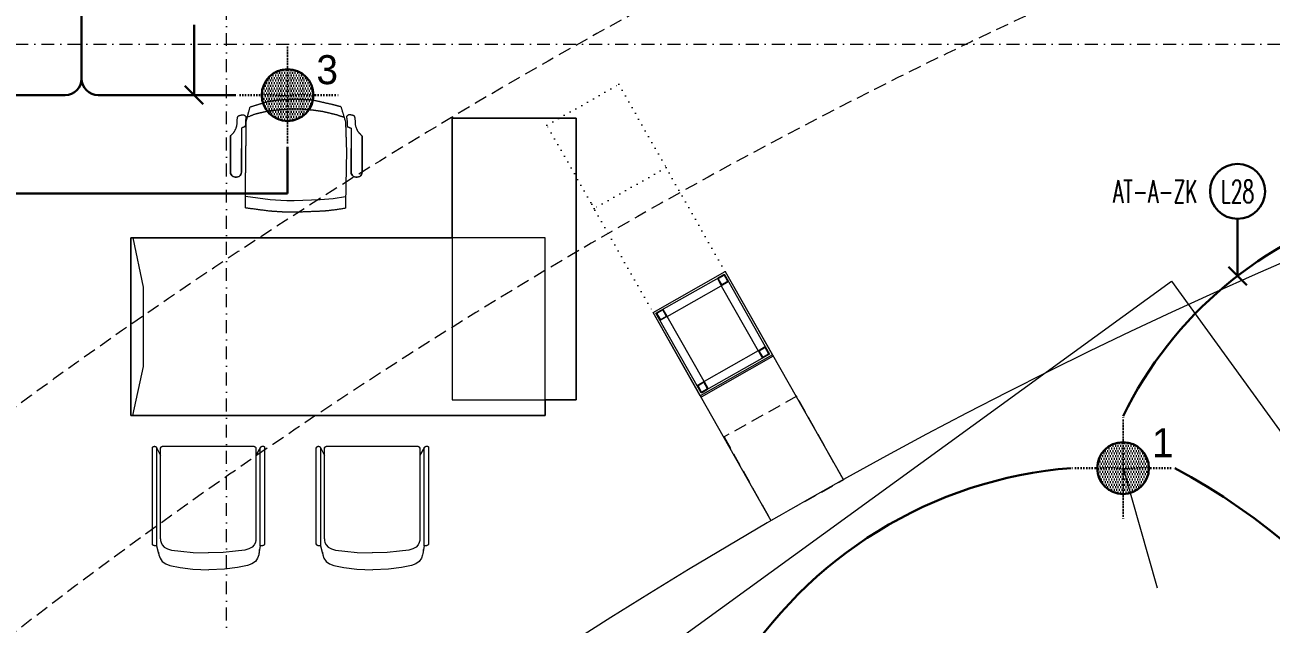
# Model space of a CAD drawing. Extents: x -1701 to 23780, y -363 to 7742.
# Drawn here: x 2525 to 3127, y 1705 to 1994 of the extents above; entities that cross this region are included whole.
import ezdxf
from ezdxf.enums import TextEntityAlignment as Align

# ---------------------------------------------------------------- set-up
doc = ezdxf.new("R2010")
doc.units = 0
doc.header["$LTSCALE"] = 25
doc.header["$MEASUREMENT"] = 0
doc.header["$PDMODE"] = 1
for name, pattern in [('Audi$0$DASHDOT2', [0.5, 0.25, -0.125, 0, -0.125]), ('Audi$0$DOT2', [0.125, 0, -0.125]), ('Audi$0$HIDDEN', [0.375, 0.25, -0.125]), ('DOT2', [0.125, 0, -0.125])]:
    doc.linetypes.add(name, pattern=pattern)
doc.layers.get('0').update_dxf_attribs({"color": 9, "lineweight": 9})
for name, color, linetype, lineweight in [('31', 9, 'Continuous', 9), ('Audi$0$04', 8, 'Continuous', 9), ('Audi$0$05', 8, 'Continuous', 9), ('Audi$0$06D', 8, 'Continuous', 9), ('Audi$0$10', 8, 'Continuous', 9), ('Audi$0$11', 8, 'Continuous', 9), ('Audi$0$20', 8, 'Audi$0$DOT2', 9), ('Audi$0$24', 8, 'Audi$0$DASHDOT2', 9), ('Audi$0$35', 8, 'Continuous', 9), ('E-Aydınlatma', 7, 'Continuous', 30), ('E-KABLO', 7, 'Continuous', 30), ('E-LİNYE', 7, 'Continuous', 30)]:
    doc.layers.add(name, color=color, linetype=linetype, lineweight=lineweight)
doc.styles.add('E-YAZI', font='txttw.shx')
doc.styles.add('TX-TEXT', font='')
doc.styles.get('TX-TEXT').set_extended_font_data('TrSah Futura Lt BT')

# ---------------------------------------------------------------- blocks, each defined once
blk = doc.blocks.new('Audi$0$P-AKS_AUDI')
at = {"layer": 'Audi$0$24'}
for points in [[(-2100, -2590), (-2100, 1250)], [(-3840, -800), (360, -800)]]:
    blk.add_lwpolyline(points, dxfattribs=at)
blk = doc.blocks.new('Audi$0$Prf-40x40')
for points in [[(1.5, -2), (-1.5, -2, -0.414214), (-2, -1.5), (-2, 1.5, -0.414214), (-1.5, 2), (1.5, 2, -0.414214), (2, 1.5), (2, -1.5, -0.414214)], [(1.5, -1.7), (-1.5, -1.7, -0.414214), (-1.7, -1.5), (-1.7, 1.5, -0.414214), (-1.5, 1.7), (1.5, 1.7, -0.414214), (1.7, 1.5), (1.7, -1.5, -0.414214)]]:
    blk.add_lwpolyline(points, format="xyb", close=True)
at = {"color": 252}
blk.add_point((0, 0), dxfattribs=at)
blk = doc.blocks.new('Audi$0$p-kolon_egik')
at = {"layer": 'Audi$0$06D'}
blk.add_lwpolyline([(-15.02, -33.08), (-15, 3.11), (15, 3.09), (14.99, -33.1)], close=True, dxfattribs=at)
for points in [[(-20.02, -38.07), (-20.17, -107.25)], [(19.98, -38.1), (20, -107.51)]]:
    blk.add_lwpolyline(points, dxfattribs=at)
at = {"layer": 'Audi$0$11'}
for points in [[(-20.02, -38.07), (-20, 8.12), (20, 8.09), (19.98, -38.1)], [(-19.02, -37.07), (-19, 7.12), (19, 7.09), (18.98, -37.1)]]:
    blk.add_lwpolyline(points, close=True, dxfattribs=at)
at = {"layer": 'Audi$0$20'}
blk.add_lwpolyline([(-19.91, 112.04), (20.06, 112.03), (20.05, 65.82), (-19.93, 65.85)], close=True, dxfattribs=at)
for points in [[(-19.96, 68.19), (-20, 8.12)], [(20, 8.12), (20.02, 68.16)]]:
    blk.add_lwpolyline(points, dxfattribs=at)
at = {"layer": 'Audi$0$20', "linetype": 'Audi$0$HIDDEN', "lineweight": 0}
blk.add_lwpolyline([(-20.17, -107.25), (20, -107.51), (20.29, -61.32), (-19.88, -61.07)], close=True, dxfattribs=at)
blk.add_point((-0.31, -107.3), dxfattribs=at)
at = {"layer": 'Audi$0$10', "xscale": -0.9999999999999996, "rotation": 89.95730796883646}
for p in [(-17, 5.12), (17.05, 5.09), (-17.02, -35.08), (16.99, -35.1)]:
    blk.add_blockref('Audi$0$Prf-40x40', p, dxfattribs=at)
blk = doc.blocks.new('Audi$0$p-zemin kat')
at = {"layer": 'Audi$0$20', "linetype": 'Audi$0$HIDDEN', "lineweight": 0}
blk.add_arc((4088.57, -323.37), 2647.53, 80.45701, 156.55486, dxfattribs=at)
at = {"rotation": 29.62278308109284}
blk.add_blockref('Audi$0$p-kolon_egik', (2849.94, 1858.43), dxfattribs=at)
at = {"layer": 'Audi$0$24'}
blk.add_blockref('Audi$0$P-AKS_AUDI', (4722.5, 2785), dxfattribs=at)
blk = doc.blocks.new('Audi$0$Group-321-1')
at = {"lineweight": 0}
for p, q in [((384783.0404, 69371.037), (384783.0455, 69371.0295)), ((384784.4115, 69370.3332), (384784.4025, 69370.333))]:
    blk.add_line(p, q, dxfattribs=at)
blk.add_lwpolyline([(384781.5515, 69367.9843), (384781.749, 69367.6906), (384781.7549, 69367.6863), (384781.7923, 69367.6441), (384781.8263, 69367.6169), (384782.0711, 69367.4613), (384782.3403, 69367.353), (384782.3817, 69367.3414), (384782.4453, 69367.3332), (384782.7991, 69367.344), (384783.0363, 69367.4941), (384783.1021, 69367.5581), (384783.1403, 69367.5843), (384783.2058, 69367.6663), (384783.5053, 69368.2326), (384783.5403, 69368.3322), (384783.689, 69368.5997), (384783.7466, 69368.6084), (384783.8084, 69368.6626), (384783.8147, 69368.6844), (384783.7337, 69368.6844), (384784.4562, 69370.087), (384784.5363, 69370.2162), (384784.6671, 69370.4777), (384784.7897, 69370.7386), (384784.8195, 69370.8587), (384784.8615, 69371.012), (384784.9078, 69371.2302), (384784.8821, 69371.3838), (384784.7923, 69371.511), (384784.3139, 69371.8312), (384783.7777, 69372.0326), (384783.6197, 69372.0318), (384783.48, 69371.9631), (384783.4374, 69371.9222), (384783.3299, 69371.7988), (384783.1493, 69371.5806), (384783.0089, 69371.3289), (384782.8745, 69371.074), (384782.8143, 69370.9298), (384782.099, 69369.5315), (384782.0492, 69369.5901), (384782.0346, 69369.5732), (384782.0266, 69369.4913), (384782.053, 69369.4394), (384781.9224, 69369.1627), (384781.8618, 69369.0762), (384781.5727, 69368.4935), (384781.5478, 69368.4017), (384781.5488, 69368.3546), (384781.5351, 69368.2638), (384781.5515, 69367.9843)], close=True, dxfattribs=at)
for centre, radius, start, end in [((384783.7002, 69371.6914), 0.3498, 77.58661, 129.02756), ((384783.3657, 69370.1215), 1.955, 60.96601, 77.834), ((384784.32, 69371.0452), 1.2443, 132.46554, 142.72442), ((384783.6803, 69371.6404), 0.3125, 79.03531, 114.67967), ((384783.7203, 69371.8273), 0.2984, 161.30494, 177.7436), ((384783.7432, 69371.5713), 0.4025, 118.72004, 140.78477), ((384783.8912, 69371.7489), 0.2436, 127.28492, 150.48206), ((384783.7369, 69371.9408), 0.00701, 14.30738, 65.78767), ((384783.5084, 69371.8411), 0.0862, 181.34596, 189.63974), ((384783.624, 69371.4545), 0.4181, 82.50821, 117.47814), ((384786.16, 69370.0997), 3.0479, 144.45126, 151.44152), ((384783.1339, 69369.6371), 2.3005, 61.70075, 76.26458), ((384783.4781, 69370.0639), 1.955, 47.82213, 64.69011), ((384782.5383, 69372.3373), 0.9575, 316.21857, 325.7418), ((384783.4275, 69371.8281), 0.00442, 198.85042, 328.86273), ((384784.1759, 69371.7659), 0.0116, 115.48588, 202.83845), ((384784.1827, 69371.7527), 0.0264, 86.25131, 116.60003), ((384784.1802, 69371.7174), 0.0619, 44.04057, 86.06863), ((384784.2048, 69371.7798), 0.0437, 204.93665, 291.60104), ((384784.219, 69371.7483), 0.0101, 111.92831, 196.76289), ((384784.245, 69371.7546), 0.0368, 193.51549, 249.2754), ((384784.2267, 69371.7313), 0.0287, 93.47089, 113.70035), ((384784.2157, 69371.751), 0.0129, 292.51497, 43.91301), ((384784.2218, 69371.692), 0.0681, 58.34095, 87.30825), ((384784.2513, 69371.7608), 0.045, 244.61072, 282.68217), ((384784.2665, 69371.7271), 0.0153, 157.39591, 204.46469), ((384784.264, 69371.7268), 0.0131, 105.23805, 152.09254), ((384784.2938, 69371.739), 0.045, 202.97395, 241.04541), ((384784.2396, 69371.7211), 0.0339, 22.28966, 58.16625), ((384784.2575, 69371.7317), 0.0153, 281.19144, 328.26022), ((384784.2684, 69371.7064), 0.0339, 67.48988, 103.36647), ((384784.2588, 69371.7295), 0.0131, 333.56358, 20.41807), ((384784.2551, 69371.6749), 0.0681, 38.34788, 67.31518), ((384784.3065, 69371.7044), 0.0129, 81.74311, 193.14115), ((384784.2842, 69371.7018), 0.0287, 11.95578, 32.18524), ((384784.2999, 69371.6559), 0.0619, 39.58749, 81.61555), ((384783.6081, 69371.2726), 0.5525, 133.02369, 146.12278), ((384783.2195, 69369.5931), 2.3005, 49.39154, 63.95538), ((384784.2924, 69371.7303), 0.0368, 236.38072, 292.14064), ((384784.3363, 69371.7123), 0.0437, 194.05509, 280.71948), ((384784.3025, 69371.7054), 0.0101, 288.89324, 13.72781), ((384784.3419, 69371.6807), 0.0116, 282.81768, 10.17024), ((384784.3272, 69371.6786), 0.0264, 9.05609, 39.40481), ((384793.5272, 69365.622), 11.9668, 150.13727, 152.89723), ((384800.1056, 69364.1963), 18.1799, 156.13496, 158.24111), ((384783.405, 69370.2154), 1.343, 60.01739, 86.68797), ((384784.5586, 69371.2508), 0.3498, 356.62857, 48.06952), ((384865.0479, 69325.7189), 93.6961, 150.803073, 151.627747), ((384777.8715, 69372.8535), 5.6052, 330.89441, 345.16435), ((384783.2749, 69371.4236), 0.0159, 339.0039, 150.39832), ((384784.4941, 69371.4395), 0.2436, 335.17406, 358.37121), ((384784.7399, 69371.4259), 0.00701, 59.86846, 111.34875), ((384784.5288, 69371.2049), 0.3125, 10.97646, 46.62082), ((384783.5314, 69370.1506), 1.343, 38.96815, 65.63874), ((384781.8315, 69372.3216), 3.0479, 334.21461, 341.20486), ((384784.4106, 69371.0507), 0.4181, 8.17799, 43.14791), ((384784.436, 69371.2157), 0.4025, 344.87136, 6.93609), ((384783.6723, 69371.3777), 1.2443, 342.93171, 353.19059), ((384784.6574, 69371.3463), 0.2984, 307.91253, 324.35119), ((384782.9706, 69371.0742), 0.0369, 91.80001, 120.34392), ((384782.963, 69371.0791), 0.0326, 45.48642, 78.55436), ((384784.8286, 69371.1089), 0.00442, 156.7934, 286.8057), ((384784.7921, 69371.1821), 0.0862, 296.01639, 304.31017), ((384783.7734, 69370.6126), 1.0105, 153.06948, 161.91859), ((384783.1168, 69370.8333), 0.3186, 120.97289, 155.47556), ((384782.8486, 69370.9332), 0.2179, 28.76175, 50.98475), ((384784.1506, 69371.1377), 1.1104, 185.59299, 197.27063), ((384768.9056, 69380.2116), 18.1799, 327.41502, 329.52117), ((384785.7608, 69370.6832), 0.9575, 159.91432, 169.43756), ((384822.9409, 69349.5203), 45.4809, 151.91783, 153.89663), ((384782.7341, 69368.9325), 2.0531, 60.68217, 76.50321), ((384776.6075, 69373.5829), 7.1236, 326.0794, 338.11644), ((384784.272, 69370.9318), 0.5525, 339.53334, 352.63243), ((384788.9005, 69367.1922), 5.6052, 140.49177, 154.76171), ((384784.589, 69370.7491), 0.0159, 335.25781, 146.65222), ((384782.8801, 69368.8575), 2.0531, 49.15292, 64.97396), ((384699.7855, 69410.5499), 93.6961, 334.028379, 334.853054), ((384773.8988, 69375.6976), 11.9668, 332.7589, 335.51885), ((384790.2301, 69366.5903), 7.1236, 147.53968, 159.57673), ((384783.8462, 69371.294), 1.1104, 288.38549, 300.06314), ((384784.4389, 69370.1168), 0.2179, 74.67138, 96.89437), ((384784.4908, 69370.2948), 0.0326, 47.10176, 80.1697), ((384784.2014, 69370.2765), 0.3186, 330.18057, 4.68324), ((384784.4824, 69370.2982), 0.0369, 5.3122, 33.85612), ((384782.4965, 69369.975), 0.2388, 70.63493, 104.39061), ((384825.273, 69347.607), 48.3027, 152.0551, 152.17195), ((384782.4028, 69368.6925), 1.5636, 74.98539, 82.5895), ((384783.6393, 69370.6814), 1.0105, 323.73754, 332.58665), ((384782.7293, 69369.2079), 0.9545, 86.6279, 100.51602), ((384782.5618, 69370.1533), 0.00585, 151.78048, 223.89891), ((384821.1879, 69350.0129), 43.565, 152.47687, 153.59071), ((384780.1046, 69371.4451), 2.9727, 314.88555, 333.67662), ((384743.6698, 69390.211), 45.4809, 331.7595, 333.7383), ((384783.1066, 69369.0142), 0.9545, 25.14011, 39.02822), ((384782.8782, 69368.4484), 1.5636, 43.06662, 50.67073), ((384782.0988, 69369.5256), 0.08, 143.47187, 205.34832), ((384782.1495, 69369.4974), 0.1377, 137.16643, 146.60216), ((384967.4628, 69508.0027), 231.379, 216.741616, 216.794011), ((384678.7517, 69458.2208), 136.4506, 319.252602, 319.492588), ((384782.5149, 69369.582), 0.0186, 41.38587, 155.31615), ((384783.958, 69371.212), 2.1585, 228.54216, 243.72242), ((384786.4545, 69368.1856), 2.9727, 151.97951, 170.77058), ((384782.9196, 69369.9112), 0.9868, 205.18196, 214.47771), ((384740.7557, 69390.9906), 48.3027, 333.48418, 333.60103), ((384795.1786, 69363.075), 14.5872, 154.13193, 155.3338), ((384783.9724, 69369.4292), 0.00585, 261.75721, 333.87565), ((384783.8657, 69369.2721), 0.2388, 21.26552, 55.0212), ((384782.1321, 69369.3799), 0.0386, 287.17105, 347.53678), ((384781.9661, 69369.5433), 0.2494, 316.34844, 326.72021), ((384782.1506, 69369.3741), 0.0194, 352.1473, 47.07927), ((384782.2653, 69368.9144), 0.4843, 94.43281, 101.94441), ((384782.1667, 69369.4142), 0.0112, 312.85989, 34.81051), ((384782.228, 69369.389), 0.00831, 38.23228, 92.03083), ((384745.0919, 69389.0738), 43.565, 332.06542, 333.17925), ((384791.1445, 69364.8055), 10.0957, 153.3898, 154.10666), ((384781.4441, 69369.9694), 0.9862, 309.91617, 319.86311), ((384782.1239, 69369.3634), 0.0209, 210.13375, 261.90105), ((384782.122, 69369.3451), 0.00941, 178.27039, 230.32072), ((384782.0852, 69369.2999), 0.0489, 5.77906, 50.98927), ((384782.1316, 69369.3958), 0.0541, 258.6932, 282.71565), ((384784.0189, 69371.1807), 2.1585, 241.9337, 257.11397), ((384781.8012, 69367.5574), 1.667, 81.88637, 84.9423), ((384782.0501, 69369.2603), 0.0543, 255.44862, 293.85951), ((384782.0653, 69369.2123), 0.00351, 147.65254, 275.80128), ((384782.3152, 69369.2019), 0.2415, 178.31118, 202.80165), ((384782.0803, 69369.2075), 0.00659, 121.6403, 166.77146), ((384783.0277, 69368.3243), 1.3873, 142.81626, 147.17964), ((384782.2724, 69369.0259), 0.196, 137.86982, 155.43476), ((384787.0532, 69366.1374), 5.9654, 150.48594, 156.73647), ((384782.1584, 69369.074), 0.0723, 153.7582, 202.5543), ((384783.5356, 69369.0581), 0.0186, 330.33998, 84.27025), ((384789.1281, 69366.4456), 7.5187, 159.68697, 166.35156), ((384782.0818, 69369.0554), 0.00481, 20.93843, 175.93169), ((384782.8576, 69369.5029), 0.8909, 210.02521, 235.56573), ((384916.0429, 69336.4165), 136.4506, 166.163538, 166.403525), ((384783.6274, 69370.5018), 2.1511, 233.76937, 242.93532), ((384783.546, 69368.7124), 0.00831, 33.62529, 87.42384), ((384783.1387, 69368.4661), 0.4843, 23.71172, 31.22332), ((384784.4746, 69368.4138), 0.9862, 165.79302, 175.73995), ((384783.5945, 69368.6292), 0.0386, 138.11935, 198.48507), ((384783.5791, 69368.6408), 0.0194, 78.57685, 133.50883), ((384783.8241, 69368.5896), 0.2494, 158.93592, 169.30769), ((384783.6023, 69368.6773), 0.0112, 90.84562, 172.79624), ((384788.1969, 69600.0219), 231.379, 268.862115, 268.914511), ((384783.7323, 69368.6871), 0.08, 280.3078, 342.18425), ((384783.6798, 69368.7118), 0.1377, 339.05397, 348.48969), ((384783.6345, 69370.4982), 2.1511, 242.7208, 251.88675), ((384774.6241, 69373.2856), 10.0957, 331.54946, 332.26633), ((384783.5569, 69368.5444), 0.0489, 74.66686, 119.87707), ((384770.8666, 69375.5547), 14.5872, 330.32233, 331.52419), ((384783.6078, 69368.6381), 0.0541, 202.94048, 226.96292), ((384783.5722, 69368.6007), 0.00941, 255.33541, 307.38574), ((384783.5859, 69368.613), 0.0209, 223.75508, 275.52238), ((384783.5672, 69369.5788), 0.9868, 271.17841, 280.47417), ((384781.8971, 69368.3577), 0.3521, 155.6746, 172.82724), ((384783.2251, 69368.5368), 0.196, 330.22137, 347.7863), ((384783.3432, 69368.6743), 0.2415, 282.85447, 307.34495), ((384783.4846, 69368.4866), 0.00659, 318.88467, 4.01582), ((384783.5452, 69368.4928), 0.0543, 191.79662, 230.20751), ((384783.4973, 69368.4773), 0.00351, 209.85485, 338.00359), ((384781.2507, 69368.3722), 0.2986, 356.60672, 5.66016), ((384783.2716, 69369.2904), 0.8909, 250.0904, 275.63091), ((384783.3307, 69368.4723), 0.0723, 283.10183, 331.89793), ((384783.3602, 69368.3991), 0.00481, 309.72444, 104.7177), ((384782.3066, 69367.2979), 1.667, 40.71383, 43.76976), ((384764.3472, 69370.8859), 17.3868, 351.32617, 351.63129), ((384777.1322, 69372.6032), 7.5187, 319.30457, 325.96916), ((384781.8007, 69368.141), 0.2809, 142.99801, 163.90702), ((384781.6108, 69368.2877), 0.0411, 126.43126, 146.97652), ((384781.5894, 69368.3179), 0.00398, 74.79118, 133.78563), ((384781.5845, 69368.3135), 0.0102, 1.6376, 54.39629), ((384781.5006, 69368.3013), 0.0949, 358.81699, 7.38389), ((384782.2012, 69368.2894), 0.6058, 179.06594, 219.47978), ((384782.2148, 69368.7415), 1.3873, 338.47648, 342.83987), ((384782.1373, 69368.159), 0.6112, 170.0439, 196.59906), ((384778.0913, 69370.7376), 5.9654, 328.91966, 335.17019), ((384783.574, 69367.6511), 1.8423, 162.01986, 174.32836), ((384782.3166, 69368.2853), 0.8221, 201.47616, 226.33924), ((384782.1191, 69367.7954), 0.3803, 174.31047, 196.66974), ((384781.8274, 69367.732), 0.0243, 63.76495, 169.99527), ((384784.0992, 69371.3805), 4.2739, 238.04892, 242.63411), ((384781.9367, 69367.8086), 0.2189, 213.43665, 228.87327), ((384781.9405, 69367.6889), 0.1449, 160.42148, 200.18277), ((384781.3493, 69368.793), 1.8423, 311.32776, 323.63627), ((384781.8626, 69367.7093), 0.0958, 222.86726, 244.00748), ((384781.8298, 69367.649), 0.0272, 202.20177, 232.28434), ((384782.901, 69367.8424), 0.3521, 312.82889, 329.98153), ((384782.6953, 69368.7143), 1.3999, 231.62456, 243.52038), ((384781.9795, 69367.566), 0.00393, 106.148, 191.23563), ((384781.9926, 69367.569), 0.0174, 192.47252, 226.43384), ((384781.9842, 69367.5477), 0.0228, 79.74326, 104.67435), ((384781.9679, 69367.4673), 0.1048, 43.02745, 79.064), ((384784.0734, 69371.3937), 4.2739, 243.02202, 247.60721), ((384782.6682, 69368.0497), 0.6058, 266.17635, 306.59018), ((384783.0862, 69367.4874), 0.0949, 118.27223, 126.83913), ((384795.1854, 69355.0563), 17.3868, 134.02483, 134.32996), ((384783.0473, 69367.5626), 0.0102, 71.25983, 124.01853), ((384783.0109, 69367.569), 0.0411, 338.6796, 359.22486), ((384783.048, 69367.5692), 0.00398, 351.87049, 50.86494), ((384783.2896, 69367.3257), 0.2986, 119.99597, 129.0494), ((384782.0763, 69367.6572), 0.139, 226.48129, 253.24184), ((384782.0325, 69367.5354), 0.00393, 108.00787, 193.0955), ((384782.0455, 69367.5388), 0.0174, 194.33239, 228.2937), ((384782.0378, 69367.5173), 0.0228, 81.60313, 106.53421), ((384782.1264, 69367.6297), 0.139, 228.34115, 255.10171), ((384782.043, 69367.5459), 0.0229, 252.85277, 277.47636), ((384782.0242, 69367.4364), 0.1048, 44.88731, 80.92386), ((384782.0223, 69367.5184), 0.0302, 24.43778, 42.48024), ((384782.0457, 69367.5282), 0.00493, 273.68219, 33.68219), ((384782.0856, 69367.5071), 0.00493, 90.11407, 210.11407), ((384782.1019, 69367.5147), 0.0229, 206.3199, 230.94349), ((384782.0905, 69367.4822), 0.0302, 81.31602, 99.35848), ((384782.0783, 69367.4086), 0.1048, 44.73227, 80.76882), ((384782.0769, 69367.4892), 0.0302, 26.29765, 44.3401), ((384782.0999, 69367.4998), 0.00493, 275.54206, 35.54205), ((384782.7811, 69367.6377), 0.2809, 321.7491, 342.65812), ((384782.7254, 69368.6988), 1.3999, 242.13575, 254.03156), ((384782.1758, 69367.6043), 0.139, 230.55442, 257.31497), ((384782.0967, 69367.5174), 0.0229, 254.71264, 279.33622), ((384782.1404, 69367.4796), 0.00493, 91.97393, 211.97394), ((384782.1563, 69367.4877), 0.0229, 208.17977, 232.80335), ((384782.146, 69367.4549), 0.0302, 83.17589, 101.21835), ((384782.2273, 69367.5797), 0.139, 232.41428, 259.17484), ((384782.1491, 69367.4857), 0.0174, 257.36242, 291.32374), ((384782.1362, 69367.3809), 0.1048, 46.59213, 82.62868), ((384782.1361, 69367.4668), 0.0228, 19.12192, 44.053), ((384782.1539, 69367.4731), 0.00393, 292.56063, 17.64826), ((384782.2044, 69367.4602), 0.0174, 259.22229, 293.1836), ((384782.1921, 69367.441), 0.0228, 20.98178, 45.91286), ((384782.2096, 69367.4478), 0.00393, 294.42049, 19.50812), ((384782.4333, 69367.421), 0.0243, 315.66086, 61.89118), ((384782.5995, 69367.9217), 0.6112, 289.05706, 315.61223), ((384782.3323, 69367.4878), 0.1449, 285.47336, 325.23464), ((384782.3147, 69367.695), 0.3803, 288.98638, 311.34565), ((384782.3942, 69367.4364), 0.0958, 241.64864, 262.78887), ((384782.3644, 69367.3745), 0.0272, 253.37179, 283.45435), ((384782.4317, 69367.5545), 0.2189, 256.78285, 272.21947), ((384782.5977, 69368.1411), 0.8221, 259.31689, 284.17997)]:
    blk.add_arc(centre, radius, start, end, dxfattribs=at)
blk = doc.blocks.new('Audi$0$p-audi_arac')
at = {"layer": 'Audi$0$06D', "lineweight": 0, "flags": 128}
blk.add_lwpolyline([(695.6, 0.8), (-4.4, 0.8), (-4.4, 400.8), (695.6, 400.8)], close=True, dxfattribs=at)
at = {"xscale": 99.99999999999999, "yscale": 99.99999999999999, "zscale": 99.99999999999999, "rotation": 117.1763778173342}
blk.add_blockref('Audi$0$Group-321-1', (23745751.03, -31061967.79), dxfattribs=at)
blk = doc.blocks.new('Audi$0$Group-32-1')
for p, q in [((384804.5516, 69159.371), (384804.573, 69159.3356)), ((384804.5731, 69159.3699), (384804.573, 69159.3694)), ((384804.573, 69159.3694), (384804.573, 69159.3689)), ((384804.573, 69159.3689), (384804.573, 69158.9239)), ((384804.5732, 69159.3709), (384804.5731, 69159.3704)), ((384804.5731, 69159.3704), (384804.5731, 69159.3699)), ((384804.5733, 69159.3713), (384804.5732, 69159.3709)), ((384804.5735, 69159.3718), (384804.5733, 69159.3713)), ((384804.5736, 69159.3723), (384804.5735, 69159.3718)), ((384804.5738, 69159.3727), (384804.5736, 69159.3723)), ((384804.574, 69159.3732), (384804.5738, 69159.3727)), ((384804.5742, 69159.3736), (384804.574, 69159.3732)), ((384804.5745, 69159.374), (384804.5742, 69159.3736)), ((384804.5747, 69159.3745), (384804.5745, 69159.374)), ((384804.575, 69159.3749), (384804.5747, 69159.3745)), ((384804.5753, 69159.3752), (384804.575, 69159.3749)), ((384804.5756, 69159.3756), (384804.5753, 69159.3752)), ((384804.576, 69159.376), (384804.5756, 69159.3756)), ((384804.5763, 69159.3763), (384804.576, 69159.376)), ((384804.5767, 69159.3766), (384804.5763, 69159.3763)), ((384804.5771, 69159.3769), (384804.5767, 69159.3766)), ((384804.5775, 69159.3772), (384804.5771, 69159.3769)), ((384804.5779, 69159.3775), (384804.5775, 69159.3772)), ((384804.5783, 69159.3777), (384804.5779, 69159.3775)), ((384804.5788, 69159.3779), (384804.5783, 69159.3777)), ((384804.5792, 69159.3781), (384804.5788, 69159.3779)), ((384804.5797, 69159.3783), (384804.5792, 69159.3781)), ((384804.5801, 69159.3785), (384804.5797, 69159.3783)), ((384804.5806, 69159.3786), (384804.5801, 69159.3785)), ((384804.5811, 69159.3787), (384804.5806, 69159.3786)), ((384804.5816, 69159.3788), (384804.5811, 69159.3787)), ((384804.5821, 69159.3789), (384804.5816, 69159.3788)), ((384804.5825, 69159.3789), (384804.5821, 69159.3789)), ((384804.583, 69159.3789), (384804.5825, 69159.3789)), ((384805.023, 69159.3789), (384804.583, 69159.3789)), ((384805.0235, 69159.3789), (384805.023, 69159.3789)), ((384805.024, 69159.3789), (384805.0235, 69159.3789)), ((384805.0245, 69159.3788), (384805.024, 69159.3789)), ((384805.0249, 69159.3787), (384805.0245, 69159.3788)), ((384805.0254, 69159.3786), (384805.0249, 69159.3787)), ((384805.0259, 69159.3785), (384805.0254, 69159.3786)), ((384805.0264, 69159.3783), (384805.0259, 69159.3785)), ((384805.0268, 69159.3781), (384805.0264, 69159.3783)), ((384805.0273, 69159.3779), (384805.0268, 69159.3781)), ((384805.0277, 69159.3777), (384805.0273, 69159.3779)), ((384805.0281, 69159.3775), (384805.0277, 69159.3777)), ((384805.0285, 69159.3772), (384805.0281, 69159.3775)), ((384805.029, 69159.3769), (384805.0285, 69159.3772)), ((384805.0293, 69159.3766), (384805.029, 69159.3769)), ((384805.0297, 69159.3763), (384805.0293, 69159.3766)), ((384805.0301, 69159.376), (384805.0297, 69159.3763)), ((384805.0304, 69159.3756), (384805.0301, 69159.376)), ((384805.0307, 69159.3752), (384805.0304, 69159.3756)), ((384805.031, 69159.3749), (384805.0307, 69159.3752)), ((384805.0313, 69159.3745), (384805.031, 69159.3749)), ((384805.0316, 69159.374), (384805.0313, 69159.3745)), ((384805.0318, 69159.3736), (384805.0316, 69159.374)), ((384805.032, 69159.3732), (384805.0318, 69159.3736)), ((384805.0322, 69159.3727), (384805.032, 69159.3732)), ((384805.0324, 69159.3723), (384805.0322, 69159.3727)), ((384805.0326, 69159.3718), (384805.0324, 69159.3723)), ((384805.0327, 69159.3713), (384805.0326, 69159.3718)), ((384805.0328, 69159.3709), (384805.0327, 69159.3713)), ((384805.0329, 69159.3704), (384805.0328, 69159.3709)), ((384805.0329, 69159.3699), (384805.0329, 69159.3704)), ((384805.033, 69159.3694), (384805.0329, 69159.3699)), ((384805.0521, 69159.3725), (384805.033, 69159.3345)), ((384805.033, 69159.3689), (384805.033, 69159.3694)), ((384805.033, 69158.9322), (384805.033, 69159.3689)), ((384805.033, 69158.9322), (384805.033, 69158.9322)), ((384804.5516, 69158.8992), (384804.558, 69158.8616)), ((384805.0524, 69158.8992), (384805.0423, 69158.8616))]:
    blk.add_line(p, q)
at = {"flags": 128}
for points in [[(384804.5309, 69158.9092), (384804.5309, 69158.9087), (384804.531, 69158.9082), (384804.531, 69158.9077), (384804.5311, 69158.9072), (384804.5312, 69158.9068), (384804.5314, 69158.9063), (384804.5315, 69158.9058), (384804.5317, 69158.9054), (384804.5319, 69158.9049), (384804.5321, 69158.9045), (384804.5324, 69158.904), (384804.5326, 69158.9036), (384804.5329, 69158.9032), (384804.5332, 69158.9028), (384804.5335, 69158.9025), (384804.5339, 69158.9021), (384804.5342, 69158.9018), (384804.5346, 69158.9015), (384804.535, 69158.9012), (384804.5354, 69158.9009), (384804.5358, 69158.9006), (384804.5362, 69158.9004), (384804.5367, 69158.9001), (384804.5371, 69158.8999), (384804.5376, 69158.8998), (384804.538, 69158.8996), (384804.5385, 69158.8995), (384804.539, 69158.8994), (384804.5395, 69158.8993), (384804.54, 69158.8992), (384804.5404, 69158.8992), (384804.5409, 69158.8992), (384804.5516, 69158.8992), (384804.5516, 69159.3689), (384804.5516, 69159.3694), (384804.5516, 69159.3699), (384804.5515, 69159.3704), (384804.5515, 69159.3709), (384804.5513, 69159.3713), (384804.5512, 69159.3718), (384804.5511, 69159.3723), (384804.5509, 69159.3727), (384804.5507, 69159.3732), (384804.5505, 69159.3736), (384804.5502, 69159.374), (384804.55, 69159.3745), (384804.5497, 69159.3749), (384804.5494, 69159.3752), (384804.5491, 69159.3756), (384804.5487, 69159.376), (384804.5484, 69159.3763), (384804.548, 69159.3766), (384804.5476, 69159.3769), (384804.5472, 69159.3772), (384804.5468, 69159.3775), (384804.5464, 69159.3777), (384804.5459, 69159.3779), (384804.5455, 69159.3781), (384804.545, 69159.3783), (384804.5445, 69159.3785), (384804.5441, 69159.3786), (384804.5436, 69159.3787), (384804.5431, 69159.3788), (384804.5426, 69159.3789), (384804.5421, 69159.3789), (384804.5416, 69159.3789), (384804.5359, 69159.3789), (384804.5357, 69159.3789), (384804.5354, 69159.3789), (384804.5352, 69159.3788), (384804.535, 69159.3788), (384804.5347, 69159.3788), (384804.5345, 69159.3787), (384804.5343, 69159.3786), (384804.534, 69159.3785), (384804.5338, 69159.3784), (384804.5336, 69159.3783), (384804.5334, 69159.3782), (384804.5332, 69159.3781), (384804.533, 69159.3779), (384804.5328, 69159.3778), (384804.5326, 69159.3776), (384804.5324, 69159.3774), (384804.5322, 69159.3773), (384804.5321, 69159.3771), (384804.5319, 69159.3769), (384804.5318, 69159.3767), (384804.5316, 69159.3765), (384804.5315, 69159.3763), (384804.5314, 69159.376), (384804.5313, 69159.3758), (384804.5312, 69159.3756), (384804.5312, 69159.3754), (384804.5311, 69159.3751), (384804.531, 69159.3749), (384804.531, 69159.3746), (384804.531, 69159.3744), (384804.5309, 69159.3741), (384804.5309, 69159.3739), (384804.5309, 69158.9092)], [(384805.0521, 69158.8992), (384805.0628, 69158.8992), (384805.0633, 69158.8992), (384805.0638, 69158.8992), (384805.0642, 69158.8993), (384805.0647, 69158.8994), (384805.0652, 69158.8995), (384805.0657, 69158.8996), (384805.0661, 69158.8998), (384805.0666, 69158.8999), (384805.0671, 69158.9001), (384805.0675, 69158.9004), (384805.0679, 69158.9006), (384805.0683, 69158.9009), (384805.0687, 69158.9012), (384805.0691, 69158.9015), (384805.0695, 69158.9018), (384805.0698, 69158.9021), (384805.0702, 69158.9025), (384805.0705, 69158.9028), (384805.0708, 69158.9032), (384805.0711, 69158.9036), (384805.0714, 69158.904), (384805.0716, 69158.9045), (384805.0718, 69158.9049), (384805.072, 69158.9054), (384805.0722, 69158.9058), (384805.0723, 69158.9063), (384805.0725, 69158.9068), (384805.0726, 69158.9072), (384805.0727, 69158.9077), (384805.0727, 69158.9082), (384805.0728, 69158.9087), (384805.0728, 69158.9092), (384805.0728, 69159.3689), (384805.0728, 69159.3694), (384805.0727, 69159.3699), (384805.0727, 69159.3704), (384805.0726, 69159.3709), (384805.0725, 69159.3713), (384805.0723, 69159.3718), (384805.0722, 69159.3723), (384805.072, 69159.3727), (384805.0718, 69159.3732), (384805.0716, 69159.3736), (384805.0714, 69159.374), (384805.0711, 69159.3745), (384805.0708, 69159.3749), (384805.0705, 69159.3752), (384805.0702, 69159.3756), (384805.0698, 69159.376), (384805.0695, 69159.3763), (384805.0691, 69159.3766), (384805.0687, 69159.3769), (384805.0683, 69159.3772), (384805.0679, 69159.3775), (384805.0675, 69159.3777), (384805.0671, 69159.3779), (384805.0666, 69159.3781), (384805.0661, 69159.3783), (384805.0657, 69159.3785), (384805.0652, 69159.3786), (384805.0647, 69159.3787), (384805.0642, 69159.3788), (384805.0638, 69159.3789), (384805.0633, 69159.3789), (384805.0628, 69159.3789), (384805.0621, 69159.3789), (384805.0616, 69159.3789), (384805.0611, 69159.3789), (384805.0606, 69159.3788), (384805.0601, 69159.3787), (384805.0596, 69159.3786), (384805.0592, 69159.3785), (384805.0587, 69159.3783), (384805.0582, 69159.3781), (384805.0578, 69159.3779), (384805.0574, 69159.3777), (384805.0569, 69159.3775), (384805.0565, 69159.3772), (384805.0561, 69159.3769), (384805.0557, 69159.3766), (384805.0554, 69159.3763), (384805.055, 69159.376), (384805.0547, 69159.3756), (384805.0543, 69159.3752), (384805.054, 69159.3749), (384805.0538, 69159.3745), (384805.0535, 69159.374), (384805.0533, 69159.3736), (384805.053, 69159.3732), (384805.0528, 69159.3727), (384805.0527, 69159.3723), (384805.0525, 69159.3718), (384805.0524, 69159.3713), (384805.0523, 69159.3709), (384805.0522, 69159.3704), (384805.0521, 69159.3699), (384805.0521, 69159.3694), (384805.0521, 69159.3689), (384805.0521, 69158.8992)]]:
    blk.add_lwpolyline(points, close=True, dxfattribs=at)
for points in [[(384804.5309, 69158.9092, 0.414214), (384804.5409, 69158.8992), (384804.5516, 69158.8992), (384804.5516, 69159.3689, 0.414214), (384804.5416, 69159.3789), (384804.5359, 69159.3789, 0.414214), (384804.5309, 69159.3739)], [(384805.0521, 69158.8992), (384805.0628, 69158.8992, 0.414214), (384805.0728, 69158.9092), (384805.0728, 69159.3689, 0.414214), (384805.0628, 69159.3789), (384805.0621, 69159.3789, 0.414214), (384805.0521, 69159.3689)]]:
    blk.add_lwpolyline(points, format="xyb", close=True, dxfattribs=at)
blk.add_lwpolyline([(384805.033, 69158.9322), (384805.033, 69159.3689, 0.414214), (384805.023, 69159.3789), (384804.583, 69159.3789, 0.414214), (384804.573, 69159.3689), (384804.573, 69158.9239), (384804.5738, 69158.9202)], format="xyb", dxfattribs=at)
for points in [[(384804.573, 69158.9322), (384804.573, 69158.9239), (384804.5752, 69158.9142), (384804.5804, 69158.903), (384804.5903, 69158.8926), (384804.6064, 69158.8839), (384804.6258, 69158.8783), (384804.6716, 69158.8721), (384804.7307, 69158.8665), (384804.803, 69158.8644)], [(384805.033, 69158.9322), (384805.033, 69158.9239), (384805.0308, 69158.9142), (384805.0256, 69158.903), (384805.0157, 69158.8926), (384804.9996, 69158.8839), (384804.9803, 69158.8783), (384804.9344, 69158.8721), (384804.8753, 69158.8665), (384804.803, 69158.8644)], [(384804.5569, 69158.8806), (384804.5569, 69158.8686), (384804.5592, 69158.8546), (384804.5647, 69158.8386), (384804.5752, 69158.8236), (384804.5922, 69158.8111), (384804.6127, 69158.8031), (384804.6612, 69158.7941), (384804.7237, 69158.7861), (384804.8002, 69158.7831)], [(384805.0434, 69158.8658), (384805.0434, 69158.8686), (384805.0412, 69158.8546), (384805.0357, 69158.8386), (384805.0252, 69158.8236), (384805.0082, 69158.8111), (384804.9877, 69158.8031), (384804.9392, 69158.7941), (384804.8767, 69158.7861), (384804.8002, 69158.7831)]]:
    blk.add_lwpolyline(points, dxfattribs=at)
blk = doc.blocks.new('Audi$0$Group-258-1')
at = {"linetype": 'Continuous'}
for p, q in [((384800.0983, 69164.505), (384800.0936, 69164.5084)), ((384800.71, 69164.505), (384800.7146, 69164.5084)), ((384800.2257, 69164.3995), (384800.1668, 69164.4084)), ((384800.2892, 69164.3936), (384800.2257, 69164.3995)), ((384800.3717, 69164.3904), (384800.2892, 69164.3936)), ((384800.4137, 69164.389), (384800.3717, 69164.3904)), ((384800.4502, 69164.389), (384800.4137, 69164.389)), ((384800.4792, 69164.3908), (384800.4502, 69164.389)), ((384800.5299, 69164.394), (384800.4792, 69164.3908)), ((384800.5895, 69164.4019), (384800.5299, 69164.394)), ((384800.6491, 69164.4097), (384800.5895, 69164.4019))]:
    blk.add_line(p, q, dxfattribs=at)
at = {"linetype": 'Continuous', "flags": 128}
for points in [[(384800.0862, 69164.6997), (384800.0862, 69164.6409), (384800.0862, 69164.6409)], [(384800.722, 69164.6997), (384800.722, 69164.6409), (384800.722, 69164.6409)], [(384800.0862, 69164.6409), (384800.0862, 69164.5259), (384800.0862, 69164.6409)], [(384800.1395, 69164.5259), (384800.1395, 69164.6409), (384800.1395, 69164.6409)], [(384800.6687, 69164.5259), (384800.6687, 69164.6409), (384800.6687, 69164.6409)], [(384800.722, 69164.6409), (384800.722, 69164.5259), (384800.722, 69164.6409)], [(384800.0862, 69164.5259), (384800.0862, 69164.5259), (384800.087, 69164.52)], [(384800.0862, 69164.5259), (384800.087, 69164.52), (384800.087, 69164.52)], [(384800.087, 69164.52), (384800.087, 69164.52), (384800.0892, 69164.5143)], [(384800.087, 69164.52), (384800.0892, 69164.5143), (384800.0892, 69164.5143)], [(384800.0892, 69164.5143), (384800.0892, 69164.5143), (384800.0929, 69164.5094)], [(384800.0892, 69164.5143), (384800.0936, 69164.5084), (384800.0929, 69164.5094)], [(384800.0977, 69164.5054), (384800.0977, 69164.5054), (384800.1034, 69164.5026)], [(384800.0977, 69164.5054), (384800.1034, 69164.5026), (384800.1034, 69164.5026)], [(384800.1034, 69164.5026), (384800.1034, 69164.5026), (384800.1096, 69164.5011)], [(384800.1034, 69164.5026), (384800.1096, 69164.5011), (384800.1096, 69164.5011)], [(384800.1096, 69164.5011), (384800.1096, 69164.5011), (384800.1161, 69164.5011)], [(384800.1096, 69164.5011), (384800.1161, 69164.5011), (384800.1161, 69164.5011)], [(384800.1161, 69164.5011), (384800.1161, 69164.5011), (384800.1223, 69164.5026)], [(384800.1161, 69164.5011), (384800.1223, 69164.5026), (384800.1223, 69164.5026)], [(384800.1223, 69164.5026), (384800.1223, 69164.5026), (384800.128, 69164.5054)], [(384800.1223, 69164.5026), (384800.128, 69164.5054), (384800.128, 69164.5054)], [(384800.128, 69164.5054), (384800.128, 69164.5054), (384800.1328, 69164.5094)], [(384800.128, 69164.5054), (384800.1328, 69164.5094), (384800.1328, 69164.5094)], [(384800.1328, 69164.5094), (384800.1328, 69164.5094), (384800.1365, 69164.5143)], [(384800.1328, 69164.5094), (384800.1365, 69164.5143), (384800.1365, 69164.5143)], [(384800.1365, 69164.5143), (384800.1365, 69164.5143), (384800.1387, 69164.52)], [(384800.1365, 69164.5143), (384800.1387, 69164.52), (384800.1387, 69164.52)], [(384800.1387, 69164.52), (384800.1387, 69164.52), (384800.1395, 69164.5259)], [(384800.1387, 69164.52), (384800.1395, 69164.5259), (384800.1395, 69164.5259)], [(384800.6695, 69164.52), (384800.6695, 69164.52), (384800.6687, 69164.5259)], [(384800.6695, 69164.52), (384800.6687, 69164.5259), (384800.6687, 69164.5259)], [(384800.6718, 69164.5143), (384800.6718, 69164.5143), (384800.6695, 69164.52)], [(384800.6718, 69164.5143), (384800.6695, 69164.52), (384800.6695, 69164.52)], [(384800.6754, 69164.5094), (384800.6754, 69164.5094), (384800.6718, 69164.5143)], [(384800.6754, 69164.5094), (384800.6718, 69164.5143), (384800.6718, 69164.5143)], [(384800.6802, 69164.5054), (384800.6802, 69164.5054), (384800.6754, 69164.5094)], [(384800.6802, 69164.5054), (384800.6754, 69164.5094), (384800.6754, 69164.5094)], [(384800.6859, 69164.5026), (384800.6859, 69164.5026), (384800.6802, 69164.5054)], [(384800.6859, 69164.5026), (384800.6802, 69164.5054), (384800.6802, 69164.5054)], [(384800.6922, 69164.5011), (384800.6922, 69164.5011), (384800.6859, 69164.5026)], [(384800.6922, 69164.5011), (384800.6859, 69164.5026), (384800.6859, 69164.5026)], [(384800.6986, 69164.5011), (384800.6986, 69164.5011), (384800.6922, 69164.5011)], [(384800.6986, 69164.5011), (384800.6922, 69164.5011), (384800.6922, 69164.5011)], [(384800.7048, 69164.5026), (384800.7048, 69164.5026), (384800.6986, 69164.5011)], [(384800.7048, 69164.5026), (384800.6986, 69164.5011), (384800.6986, 69164.5011)], [(384800.7105, 69164.5054), (384800.7105, 69164.5054), (384800.7048, 69164.5026)], [(384800.7105, 69164.5054), (384800.7048, 69164.5026), (384800.7048, 69164.5026)], [(384800.719, 69164.5143), (384800.7146, 69164.5084), (384800.7153, 69164.5094)], [(384800.719, 69164.5143), (384800.719, 69164.5143), (384800.7153, 69164.5094)], [(384800.7213, 69164.52), (384800.7213, 69164.52), (384800.719, 69164.5143)], [(384800.7213, 69164.52), (384800.719, 69164.5143), (384800.719, 69164.5143)], [(384800.722, 69164.5259), (384800.722, 69164.5259), (384800.7213, 69164.52)], [(384800.722, 69164.5259), (384800.7213, 69164.52), (384800.7213, 69164.52)]]:
    blk.add_lwpolyline(points, close=True, dxfattribs=at)
at = {"linetype": 'Continuous'}
for points in [[(384800.3272, 69164.8751), (384800.2792, 69164.8644), (384800.2312, 69164.8536)], [(384800.4074, 69164.8792), (384800.3673, 69164.8772), (384800.3272, 69164.8751)], [(384800.4932, 69164.8746), (384800.4503, 69164.8769), (384800.4074, 69164.8792)], [(384800.5432, 69164.8666), (384800.5182, 69164.8706), (384800.4932, 69164.8746)], [(384800.6271, 69164.8405), (384800.5851, 69164.8535), (384800.5432, 69164.8666)], [(384800.1182, 69164.7571), (384800.1184, 69164.788), (384800.1261, 69164.8013), (384800.1481, 69164.8026)], [(384800.1481, 69164.8026), (384800.1523, 69164.8031), (384800.1616, 69164.7937)], [(384800.1886, 69164.8426), (384800.1775, 69164.8055), (384800.1663, 69164.7685)], [(384800.2113, 69164.8039), (384800.1911, 69164.7972), (384800.1708, 69164.7905)], [(384800.2312, 69164.8536), (384800.2099, 69164.8481), (384800.1886, 69164.8426)], [(384800.2746, 69164.8191), (384800.2429, 69164.8115), (384800.2113, 69164.8039)], [(384800.3252, 69164.8264), (384800.2999, 69164.8227), (384800.2746, 69164.8191)], [(384800.3841, 69164.8318), (384800.3546, 69164.8291), (384800.3252, 69164.8264)], [(384800.4307, 69164.8318), (384800.4074, 69164.8318), (384800.3841, 69164.8318)], [(384800.4872, 69164.8271), (384800.4589, 69164.8295), (384800.4307, 69164.8318)], [(384800.5356, 69164.8225), (384800.5114, 69164.8248), (384800.4872, 69164.8271)], [(384800.5919, 69164.8096), (384800.5638, 69164.8161), (384800.5356, 69164.8225)], [(384800.637, 69164.7924), (384800.6046, 69164.8075), (384800.5919, 69164.8096)], [(384800.6454, 69164.7717), (384800.6363, 69164.8061), (384800.6271, 69164.8405)], [(384800.6601, 69164.8026), (384800.656, 69164.8031), (384800.6466, 69164.7937)], [(384800.69, 69164.7571), (384800.6898, 69164.788), (384800.6822, 69164.8013), (384800.6601, 69164.8026)], [(384800.0854, 69164.7011), (384800.1126, 69164.7212), (384800.1182, 69164.7571)], [(384800.158, 69164.7461), (384800.1488, 69164.7423), (384800.1395, 69164.7385)], [(384800.1585, 69164.7715), (384800.1583, 69164.7588), (384800.158, 69164.7461)], [(384800.1616, 69164.7937), (384800.1601, 69164.7826), (384800.1585, 69164.7715)], [(384800.1663, 69164.7685), (384800.1639, 69164.6975), (384800.1616, 69164.6266)], [(384800.6491, 69164.4746), (384800.6472, 69164.6232), (384800.6454, 69164.7717)], [(384800.6466, 69164.7937), (384800.6482, 69164.7826), (384800.6497, 69164.7715)], [(384800.6497, 69164.7715), (384800.65, 69164.7588), (384800.6502, 69164.7461)], [(384800.6502, 69164.7461), (384800.6595, 69164.7423), (384800.6687, 69164.7385)], [(384800.7229, 69164.7011), (384800.6957, 69164.7212), (384800.69, 69164.7571)], [(384800.1395, 69164.7385), (384800.1395, 69164.6897), (384800.1395, 69164.6409)], [(384800.6687, 69164.7385), (384800.6687, 69164.6897), (384800.6687, 69164.6409)], [(384800.1616, 69164.6266), (384800.1642, 69164.4892), (384800.1668, 69164.3518)], [(384800.6491, 69164.3531), (384800.6491, 69164.4138), (384800.6491, 69164.4746)], [(384800.1668, 69164.3518), (384800.2302, 69164.3409), (384800.278, 69164.3374)], [(384800.278, 69164.3374), (384800.3427, 69164.3349), (384800.4074, 69164.3324)], [(384800.4074, 69164.3324), (384800.4288, 69164.3324), (384800.4502, 69164.3324)], [(384800.4502, 69164.3324), (384800.4901, 69164.3349), (384800.5299, 69164.3374)], [(384800.5299, 69164.3374), (384800.5895, 69164.3452), (384800.6491, 69164.3531)]]:
    blk.add_open_spline(points, degree=2, dxfattribs=at)
blk = doc.blocks.new('Audi$0$Group-8-1')
for p, q in [((384791.7973, 69160.1985), (384791.7973, 69159.4172)), ((384791.7973, 69159.4172), (384792.2453, 69159.4172))]:
    blk.add_line(p, q)
blk.add_lwpolyline([(384792.395, 69160.776), (384792.395, 69159.4172), (384792.2453, 69159.4172), (384792.2453, 69159.3415), (384790.2453, 69159.3415), (384790.2453, 69160.1981), (384791.7973, 69160.1985), (384791.7973, 69160.776)], close=True)
at = {"flags": 128}
for points in [[(384792.2453, 69159.4172), (384792.395, 69159.4172), (384792.395, 69160.776), (384791.7973, 69160.776), (384791.7973, 69160.1985)], [(384790.2457, 69160.1985), (384790.2547, 69160.1985), (384790.3041, 69159.9608), (384790.3041, 69159.5776), (384790.2526, 69159.3415), (384790.2453, 69159.3415), (384790.2453, 69160.1981)]]:
    blk.add_lwpolyline(points, dxfattribs=at)
for points in [[(384792.2453, 69160.1985), (384790.2453, 69160.1985), (384790.2453, 69159.3415), (384792.2453, 69159.3415), (384792.2453, 69160.1985)], [(384792.2453, 69160.1985), (384790.2453, 69160.1985), (384790.2453, 69159.3415), (384792.2453, 69159.3415)]]:
    blk.add_lwpolyline(points, close=True, dxfattribs=at)
blk = doc.blocks.new('Audi$0$Group-19-11')
at = {"color": 7, "extrusion": (0, 0, -1), "zscale": -1}
for name, p in [('Audi$0$Group-258-1', (-384801.2026, -69165.6592)), ('Audi$0$Group-32-1', (-384805.1762, -69161.835)), ('Audi$0$Group-32-1', (-384805.968, -69161.835))]:
    blk.add_blockref(name, p, dxfattribs=at)
blk.add_blockref('Audi$0$Group-8-1', (-384790.2453, -69161.6485))
blk = doc.blocks.new('Audi')
at = {"layer": 'Audi$0$20', "linetype": 'Audi$0$HIDDEN', "lineweight": 0}
blk.add_lwpolyline([(1754.32, 730, -0.342283), (4527.5, 2199.66, -0.342283)], format="xyb", dxfattribs=at)
at = {"layer": 'Audi$0$35'}
blk.add_lwpolyline([(2828.55, 1855.59), (2863.33, 1875.36), (2886.56, 1834.5), (2851.79, 1814.73)], close=True, dxfattribs=at)
blk.add_arc((4088.57, -323.37), 2401.58, 85.46185, 153.71717, dxfattribs=at)
at = {"layer": 'Audi$0$04', "rotation": 215.9470275238132}
blk.add_blockref('Audi$0$p-audi_arac', (3074.89, 1868.75), dxfattribs=at)
at = {"layer": 'Audi$0$05', "color": 7, "xscale": 100, "yscale": 100, "zscale": 100}
blk.add_blockref('Audi$0$Group-19-11', (2576.36, 2036.64), dxfattribs=at)
at = {"layer": 'Audi$0$10'}
blk.add_blockref('Audi$0$p-zemin kat', (0, 0), dxfattribs=at)
blk = doc.blocks.new('p-bur-VW-spotlight')
at = {"layer": 'E-Aydınlatma'}
h = blk.add_hatch(dxfattribs=at)
h.set_pattern_fill('DOTS', color=4, scale=20)
edge = h.paths.add_edge_path()
edge.add_arc((0, 0), 12.5, 0, 360)
at = {"layer": 'E-Aydınlatma', "color": 4, "linetype": 'DOT2', "ltscale": 0.4}
for q in [(0, 25), (-25, 0), (0, -25), (25, 0)]:
    blk.add_line((0, 0), q, dxfattribs=at)
at = {"layer": 'E-Aydınlatma', "color": 4, "linetype": 'ByBlock'}
blk.add_circle((0, 0), 12.5, dxfattribs=at)
at = {"layer": 'E-Aydınlatma', "color": 4, "style": 'TX-TEXT', "text_generation_flag": 4}
blk.add_attdef('W', text='', height=14, rotation=180, dxfattribs=at).set_placement((19.53, 11.56), align=Align.MIDDLE_CENTER)
blk = doc.blocks.new('3.10 kotu elk')
at = {"color": 2, "linetype": 'ByBlock'}
ref = blk.add_blockref('p-bur-VW-spotlight', (2652, -2244.5), dxfattribs=at)
ref.add_attrib('W', '3', dxfattribs={"height": 14, "rotation": 180, "style": 'TX-TEXT', "text_generation_flag": 6}).set_placement((2671.15, -2243.43), align=Align.BOTTOM_CENTER)

msp = doc.modelspace()

# ---------------------------------------------------------------- linework, layer by layer
at = {"layer": '31'}
msp.add_lwpolyline([(3055.5, 1780.5), (3071.96, 1722.8)], dxfattribs=at)
at = {"layer": 'E-KABLO', "color": 6}
for p, q in [((2552.56, 2280), (2552.56, 1968.5)), ((2544.56, 1960.5), (2015.6, 1960.5)), ((2627, 1960.5), (2560.56, 1960.5)), ((2652, 1935.5), (2652, 1913)), ((2464.5, 1913), (2652, 1913))]:
    msp.add_line(p, q, dxfattribs=at)
for centre, radius, start, end in [((2544.56, 1968.5), 8, 270, 0), ((2560.56, 1968.5), 8, 180, 270), ((3228.05, 1721.16), 192.06, 105.98766, 153.95177), ((3046.73, 1572.1), 209.03, 94.45221, 148.7628), ((2930.81, 1501.21), 316.87, 9.86475, 61.81056)]:
    msp.add_arc(centre, radius, start, end, dxfattribs=at)
at = {"layer": 'E-LİNYE', "color": 7, "linetype": 'Continuous'}
for p, q in [((2606.84, 1994.35), (2606.84, 1960.5)), ((2611.25, 1956.08), (2602.42, 1964.92)), ((3110.81, 1900.79), (3110.81, 1873.28)), ((3115.23, 1868.86), (3106.39, 1877.7))]:
    msp.add_line(p, q, dxfattribs=at)
msp.add_circle((3110.81, 1914.05), 13.26, dxfattribs=at)

# ---------------------------------------------------------------- block references
at = {"color": 6}
msp.add_blockref('Audi', (0, 0), dxfattribs=at)
at = {"layer": '31'}
msp.add_blockref('3.10 kotu elk', (0, 4205), dxfattribs=at)
ref = msp.add_blockref('p-bur-VW-spotlight', (3055.5, 1780.5), dxfattribs=at)
ref.add_attrib('W', '1', dxfattribs={"layer": '0', "height": 14, "rotation": 180, "style": 'TX-TEXT', "text_generation_flag": 6}).set_placement((3074.65, 1781.57), align=Align.BOTTOM_CENTER)

# ---------------------------------------------------------------- texts
at = {"layer": 'E-LİNYE', "color": 3, "linetype": 'Continuous', "style": 'E-YAZI', "width": 0.6}
for s, p in [('AT-A-ZK', (3071.01, 1914.05)), ('L28', (3110.81, 1914.05))]:
    msp.add_text(s, height=10.938, dxfattribs=at).set_placement(p, align=Align.MIDDLE_CENTER)

doc.saveas('drawing.dxf')
